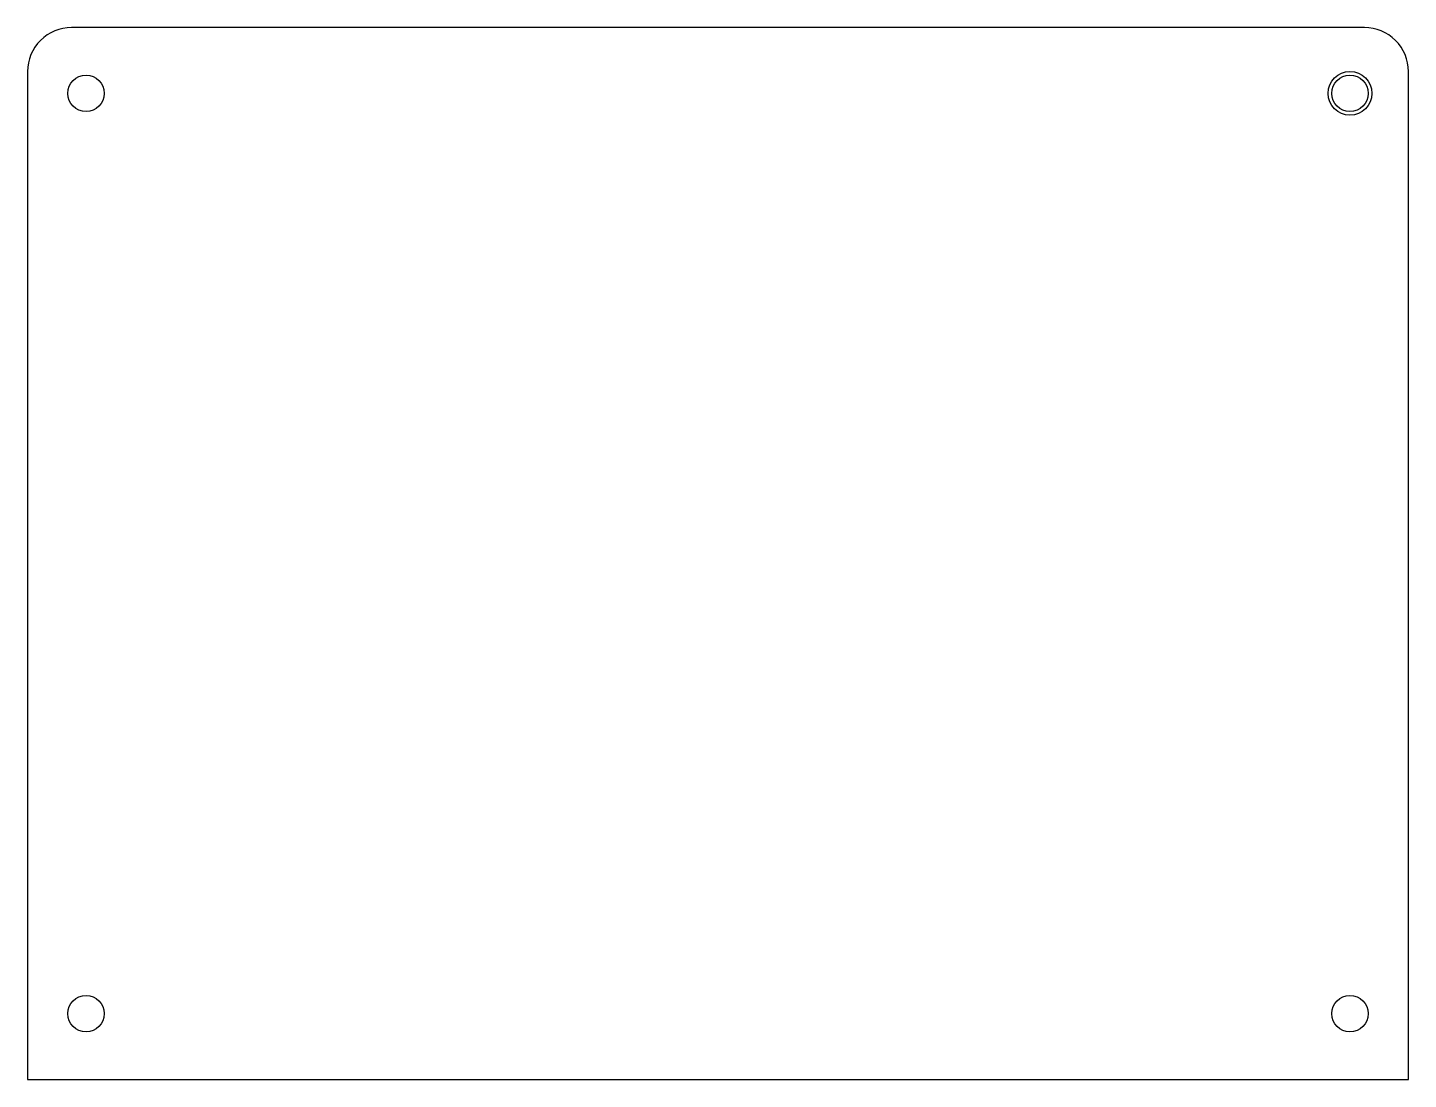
# Model space of a CAD drawing. Header units: millimetres. Extents: x -47.3 to 47.3, y -36 to 36.
import ezdxf

# ---------------------------------------------------------------- set-up
doc = ezdxf.new("R2010")
doc.units = ezdxf.units.MM
doc.layers.get('0').update_dxf_attribs({"linetype": 'CONTINUOUS'})

msp = doc.modelspace()

# ---------------------------------------------------------------- linework, layer by layer
msp.add_lwpolyline([(47.25, 33, 0.414214), (44.25, 36), (-44.25, 36, 0.414214), (-47.25, 33), (-47.25, -36), (47.25, -36)], format="xyb", close=True)
for centre, radius in [((-43.25, 31.5), 1.25), ((43.25, 31.5), 1.5), ((43.25, 31.5), 1.25), ((-43.25, -31.5), 1.25), ((43.25, -31.5), 1.25)]:
    msp.add_circle(centre, radius)

doc.saveas('drawing.dxf')
